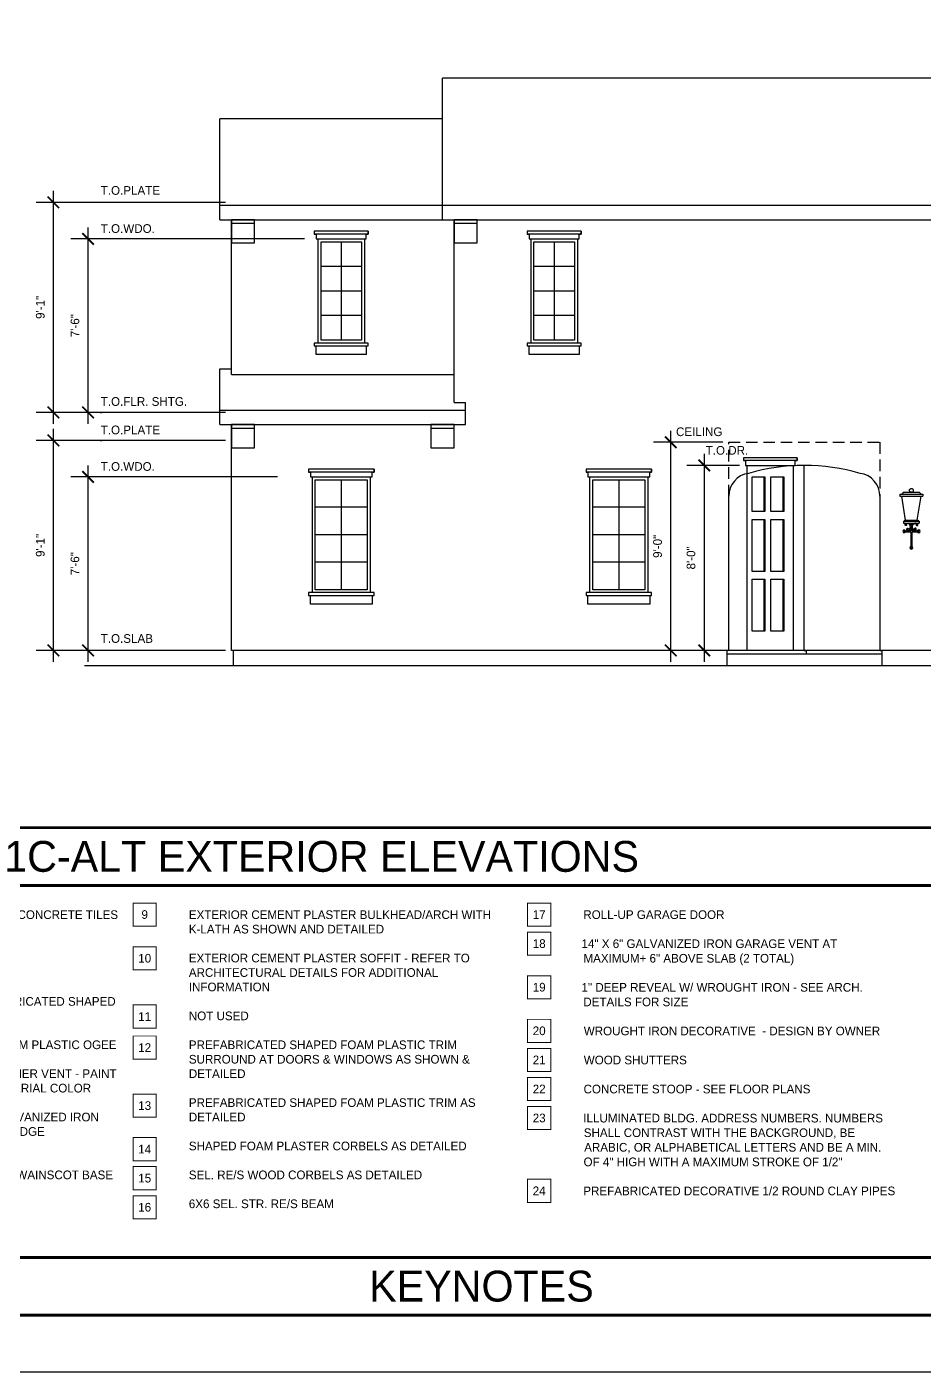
# Model space of a CAD drawing. Extents: x -5023 to 1783, y -1938 to 0.
# Drawn here: x -1148 to -683, y -1152 to -454 of the extents above; entities that cross this region are included whole.
import ezdxf

# ---------------------------------------------------------------- set-up
doc = ezdxf.new("R2010")
doc.units = 0
doc.header["$LTSCALE"] = 48
doc.header["$MEASUREMENT"] = 0
doc.header["$PDMODE"] = 3
doc.header["$PDSIZE"] = -2
doc.linetypes.add('DASHDOT2', pattern=[0.5, 0.25, -0.125, 0, -0.125])
doc.linetypes.add('HIDDEN2', pattern=[0.1875, 0.125, -0.0625])
doc.layers.get('0').update_dxf_attribs({"linetype": 'CONTINUOUS'})
doc.layers.get('DEFPOINTS').update_dxf_attribs({"linetype": 'CONTINUOUS'})
for name, color, linetype in [('1EL-7', 7, 'CONTINUOUS'), ('A-DIMS', 3, 'CONTINUOUS'), ('A-EXT ELEV', 7, 'CONTINUOUS'), ('A-EXT ELEV CORBELS', 3, 'CONTINUOUS'), ('A-EXT ELEV DR-WDO', 240, 'CONTINUOUS'), ('A-EXT ELEV TRIM', 42, 'CONTINUOUS'), ('A-SYMTEXT', 2, 'CONTINUOUS'), ('A-TEXT', 3, 'CONTINUOUS'), ('EL-BASE', 1, 'CONTINUOUS')]:
    doc.layers.add(name, color=color, linetype=linetype)
doc.layers.add('24X36TB', color=7, linetype='CONTINUOUS', lineweight=30)
doc.styles.get("Standard").update_dxf_attribs({"font": 'ERASMD.TTF', "height": 4.5})
doc.dimstyles.new('ARCHITECTURE', dxfattribs={"dimscale": 48, "dimtxt": 0.18, "dimasz": 0.125, "dimexe": 0.1875, "dimexo": 0.0625, "dimgap": 0.09375, "dimtad": 1, "dimdec": 4, "dimzin": 3, "dimdsep": 46, "dimlunit": 4, "dimtxsty": 'Standard', "dimblk1": 'ARCHTICK', "dimblk2": 'ARCHTICK', "dimsah": 1, "dimcen": 0.09375, "dimdle": 0.125, "dimclrd": 1, "dimclre": 1, "dimclrt": 3, "dimadec": 0, "dimazin": 0, "dimtfac": 1, "dimtdec": 4, "dimtofl": 0, "dimtmove": 2, "dimatfit": 3, "dimldrblk": 'ARCHTICK', "dimfxl": 1, "dimfrac": 2, "dimtolj": 1, "dimtzin": 0, "dimarcsym": 0})

# ---------------------------------------------------------------- blocks, each defined once
blk = doc.blocks.new('A$C06A91398')
at = {"layer": '24X36TB'}
blk.add_lwpolyline([(-1115.88, 1085.14), (612.12, 1085.14), (612.12, -66.86), (-1115.88, -66.86)], close=True, dxfattribs=at)
at = {"layer": '24X36TB', "const_width": 1.5}
blk.add_lwpolyline([(420.62, -37.36), (420.62, 1055.64), (-1055.88, 1055.64), (-1055.88, -37.36)], close=True, dxfattribs=at)
blk = doc.blocks.new('A$C251E2BD5')
at = {"layer": 'A-EXT ELEV DR-WDO'}
for p, q in [((-12, -1.5), (-12, -52.5)), ((-1.5, -14.25), (-22.5, -14.25)), ((-1.5, -27), (-22.5, -27)), ((-1.5, -39.75), (-22.5, -39.75))]:
    blk.add_line(p, q, dxfattribs=at)
for points in [[(-24, 0), (0, 0), (0, -54), (-24, -54)], [(-22.5, -1.5), (-1.5, -1.5), (-1.5, -52.5), (-22.5, -52.5)]]:
    blk.add_lwpolyline(points, close=True, dxfattribs=at)
blk = doc.blocks.new('A$C7DB57AE6')
at = {"layer": 'A-EXT ELEV DR-WDO'}
for p, q in [((8.66, 90), (8.66, 72)), ((18.37, 90), (18.37, 72)), ((8.66, 68), (8.66, 41)), ((18.37, 68), (18.37, 41)), ((8.66, 37), (8.66, 10)), ((18.37, 37), (18.37, 10))]:
    blk.add_line(p, q, dxfattribs=at)
for points in [[(0, 96), (23.79, 96), (23.79, 0), (0, 0)], [(2.44, 90), (9.16, 90), (9.16, 72), (2.44, 72)], [(12.16, 90), (18.87, 90), (18.87, 72), (12.16, 72)], [(2.44, 68), (9.16, 68), (9.16, 41), (2.44, 41)], [(12.16, 68), (18.87, 68), (18.87, 41), (12.16, 41)], [(2.44, 37), (9.16, 37), (9.16, 10), (2.44, 10)], [(12.16, 37), (18.87, 37), (18.87, 10), (12.16, 10)]]:
    blk.add_lwpolyline(points, close=True, dxfattribs=at)
blk = doc.blocks.new('_ARCHTICK')
at = {"color": 0, "linetype": 'ByBlock', "const_width": 0.15}
blk.add_lwpolyline([(-0.5, -0.5), (0.5, 0.5)], dxfattribs=at)
blk = doc.blocks.new('*D97')
at = {"layer": 'A-DIMS', "color": 1, "lineweight": -2}
for p, q in [((-1134.27, -783.5), (-1134.27, -662.53)), ((-1044.92, -668.53), (-1143.27, -668.53)), ((-1044.92, -777.5), (-1143.27, -777.5))]:
    blk.add_line(p, q, dxfattribs=at)
at = {"layer": 'DEFPOINTS', "color": 0}
for p in [(-1134.27, -668.53), (-1041.92, -668.53), (-1041.92, -777.5)]:
    blk.add_point(p, dxfattribs=at)
at = {"layer": 'A-DIMS', "color": 1, "lineweight": -2, "xscale": 6, "yscale": 6, "zscale": 6}
for p, rotation in [((-1134.27, -668.53), 90), ((-1134.27, -777.5), 270)]:
    blk.add_blockref('_ARCHTICK', p, dxfattribs=dict(at, rotation=rotation))
at = {"layer": 'A-DIMS', "color": 3, "insert": (-1141.06, -723.02), "char_height": 4.5, "attachment_point": 5, "rotation": 90}
blk.add_mtext('\\A1;9\'-1"', dxfattribs=at)
blk = doc.blocks.new('*D98')
at = {"layer": 'A-DIMS', "color": 1, "lineweight": -2}
for p, q in [((-1134.27, -660), (-1134.27, -539)), ((-1044.92, -545), (-1143.27, -545)), ((-1044.92, -654), (-1143.27, -654))]:
    blk.add_line(p, q, dxfattribs=at)
at = {"layer": 'DEFPOINTS', "color": 0}
for p in [(-1134.27, -545), (-1041.92, -545), (-1041.92, -654)]:
    blk.add_point(p, dxfattribs=at)
at = {"layer": 'A-DIMS', "color": 1, "lineweight": -2, "xscale": 6, "yscale": 6, "zscale": 6}
for p, rotation in [((-1134.27, -545), 90), ((-1134.27, -654), 270)]:
    blk.add_blockref('_ARCHTICK', p, dxfattribs=dict(at, rotation=rotation))
at = {"layer": 'A-DIMS', "color": 3, "insert": (-1141.06, -599.5), "char_height": 4.5, "attachment_point": 5, "rotation": 90}
blk.add_mtext('\\A1;9\'-1"', dxfattribs=at)
blk = doc.blocks.new('*D99')
at = {"layer": 'A-DIMS', "color": 1, "lineweight": -2}
for p, q in [((-1116.27, -783.5), (-1116.27, -681.5)), ((-1017.92, -687.5), (-1125.27, -687.5)), ((-1044.92, -777.5), (-1125.27, -777.5))]:
    blk.add_line(p, q, dxfattribs=at)
at = {"layer": 'DEFPOINTS', "color": 0}
for p in [(-1116.27, -687.5), (-1014.92, -687.5), (-1041.92, -777.5)]:
    blk.add_point(p, dxfattribs=at)
at = {"layer": 'A-DIMS', "color": 1, "lineweight": -2, "xscale": 6, "yscale": 6, "zscale": 6}
for p, rotation in [((-1116.27, -687.5), 90), ((-1116.27, -777.5), 270)]:
    blk.add_blockref('_ARCHTICK', p, dxfattribs=dict(at, rotation=rotation))
at = {"layer": 'A-DIMS', "color": 3, "insert": (-1123.06, -732.5), "char_height": 4.5, "attachment_point": 5, "rotation": 90}
blk.add_mtext('\\A1;7\'-6"', dxfattribs=at)
blk = doc.blocks.new('*D100')
at = {"layer": 'A-DIMS', "color": 1, "lineweight": -2}
for p, q in [((-1116.27, -660), (-1116.27, -558)), ((-1003.92, -564), (-1125.27, -564)), ((-1044.92, -654), (-1125.27, -654))]:
    blk.add_line(p, q, dxfattribs=at)
at = {"layer": 'DEFPOINTS', "color": 0}
for p in [(-1116.27, -564), (-1000.92, -564), (-1041.92, -654)]:
    blk.add_point(p, dxfattribs=at)
at = {"layer": 'A-DIMS', "color": 1, "lineweight": -2, "xscale": 6, "yscale": 6, "zscale": 6}
for p, rotation in [((-1116.27, -564), 90), ((-1116.27, -654), 270)]:
    blk.add_blockref('_ARCHTICK', p, dxfattribs=dict(at, rotation=rotation))
at = {"layer": 'A-DIMS', "color": 3, "insert": (-1123.06, -609), "char_height": 4.5, "attachment_point": 5, "rotation": 90}
blk.add_mtext('\\A1;7\'-6"', dxfattribs=at)
blk = doc.blocks.new('*D108')
at = {"layer": 'A-DIMS', "color": 1, "lineweight": -2}
for p, q in [((-796.62, -675.5), (-796.62, -783.5)), ((-778.25, -681.5), (-805.62, -681.5)), ((-799.62, -777.5), (-805.62, -777.5))]:
    blk.add_line(p, q, dxfattribs=at)
at = {"layer": 'DEFPOINTS', "color": 0}
for p in [(-775.25, -681.5), (-796.62, -777.5), (-796.62, -777.5)]:
    blk.add_point(p, dxfattribs=at)
at = {"layer": 'A-DIMS', "color": 1, "lineweight": -2, "xscale": 6, "yscale": 6, "zscale": 6}
for p, rotation in [((-796.62, -681.5), 90), ((-796.62, -777.5), 270)]:
    blk.add_blockref('_ARCHTICK', p, dxfattribs=dict(at, rotation=rotation))
at = {"layer": 'A-DIMS', "color": 3, "insert": (-803.45, -729.5), "char_height": 4.5, "attachment_point": 5, "rotation": 90}
blk.add_mtext('\\A1;8\'-0"', dxfattribs=at)
blk = doc.blocks.new('*D109')
at = {"layer": 'A-EXT ELEV', "color": 1, "lineweight": -2}
for p, q in [((-786.9, -669.5), (-822.96, -669.5)), ((-813.96, -783.5), (-813.96, -663.5)), ((-808.62, -777.5), (-822.96, -777.5))]:
    blk.add_line(p, q, dxfattribs=at)
at = {"layer": 'DEFPOINTS', "color": 0}
for p in [(-813.96, -669.5), (-783.9, -669.5), (-805.62, -777.5)]:
    blk.add_point(p, dxfattribs=at)
at = {"layer": 'A-EXT ELEV', "color": 1, "lineweight": -2, "xscale": 6, "yscale": 6, "zscale": 6}
for p, rotation in [((-813.96, -669.5), 90), ((-813.96, -777.5), 270)]:
    blk.add_blockref('_ARCHTICK', p, dxfattribs=dict(at, rotation=rotation))
at = {"layer": 'A-EXT ELEV', "color": 3, "insert": (-820.79, -723.5), "char_height": 4.5, "attachment_point": 5, "rotation": 90}
blk.add_mtext('\\A1;9\'-0"', dxfattribs=at)

msp = doc.modelspace()

# ---------------------------------------------------------------- linework, layer by layer
at = {"layer": '1EL-7'}
msp.add_line((-705.42126, -697.07372), (-705.42126, -777.5), dxfattribs=at)
at = {"layer": '24X36TB', "const_width": 1.5}
for points in [[(-1668, -869.5), (-1074, -869.5), (-191.5, -869.5)], [(-1668, -899.5), (-1074, -899.5), (-191.5, -899.5)], [(-1668, -1092.5), (-1074, -1092.5), (-191.5, -1092.5)]]:
    msp.add_lwpolyline(points, dxfattribs=at)
at = {"layer": 'A-EXT ELEV'}
for p, q in [((-932.42126, -546.52786), (-932.42126, -480.52786)), ((-397.92126, -480.52786), (-932.42126, -480.52786)), ((-1047.92126, -546.52786), (-1047.92126, -501.65286)), ((-932.42126, -501.65286), (-1047.92126, -501.65286)), ((-1047.92126, -546.52786), (-541.62508, -546.52786)), ((-1047.92126, -554.02786), (-1047.92126, -546.52786)), ((-932.42126, -554.02786), (-932.42126, -546.52786)), ((-1047.92126, -554.02786), (-551.62508, -554.02786)), ((-1041.92126, -634.34348), (-1041.92126, -554.02786)), ((-926.42126, -648.84348), (-926.42126, -554.02786)), ((-1047.92126, -660.34348), (-1047.92126, -631.34348)), ((-1047.92126, -631.34348), (-1041.92126, -631.34348)), ((-1041.92126, -634.34348), (-926.42126, -634.34348)), ((-926.42126, -648.84348), (-920.42126, -648.84348)), ((-920.42126, -660.34348), (-920.42126, -648.84348)), ((-1047.92126, -652.84348), (-920.42126, -652.84348)), ((-1047.92126, -660.34348), (-920.42126, -660.34348)), ((-1041.92126, -777.5), (-1041.92126, -660.34348)), ((-744.6639, -777.5), (-744.6639, -681.49809)), ((-783.90654, -777.5), (-783.89904, -697.49809)), ((-565.42126, -777.5), (-1041.92126, -777.5)), ((-1040.92126, -777.5), (-1040.92126, -785.5)), ((-783.90654, -777.5), (-784.90654, -777.5)), ((-784.90654, -777.5), (-784.90654, -785.5)), ((-704.42126, -779.5), (-784.90654, -779.5)), ((-744.6639, -777.5), (-743.6639, -777.5)), ((-743.6639, -777.5), (-743.6639, -779.5)), ((-705.42126, -777.5), (-704.42126, -777.5)), ((-704.42126, -777.5), (-704.42126, -785.5)), ((-291.12894, -785.5), (-1118.06677, -785.5))]:
    msp.add_line(p, q, dxfattribs=at)
at = {"layer": 'A-EXT ELEV', "linetype": 'DASHDOT2'}
for p, q in [((-1091.45806, -654), (-1127.5651, -654)), ((-1091.45806, -668.5), (-1127.5651, -668.5))]:
    msp.add_line(p, q, dxfattribs=at)
at = {"layer": 'A-EXT ELEV', "linetype": 'HIDDEN2'}
msp.add_lwpolyline([(-783.89904, -697.49809), (-783.89904, -669.5), (-705.42126, -669.5), (-705.42126, -697.92246)], dxfattribs=at)
at = {"layer": 'A-EXT ELEV'}
for centre, radius, start, end in [((-744.6564, -785.16291), 103.66482, 73.79271957, 106.20728101), ((-771.89904, -697.49809), 12, 98.10365028, 180), ((-717.41376, -697.49809), 12, 0, 81.89635964)]:
    msp.add_arc(centre, radius, start, end, dxfattribs=at)
at = {"layer": 'A-EXT ELEV CORBELS'}
for points in [[(-1029.92126, -556.02786), (-1029.92126, -554.02786), (-1041.92126, -554.02786), (-1041.92126, -566.02786), (-1029.92126, -566.02786), (-1029.92126, -556.02786), (-1041.92126, -556.02786)], [(-914.42126, -556.02786), (-914.42126, -554.02786), (-926.42126, -554.02786), (-926.42126, -566.02786), (-914.42126, -566.02786), (-914.42126, -556.02786), (-926.42126, -556.02786)], [(-1029.92126, -662.34348), (-1029.92126, -660.34348), (-1041.92126, -660.34348), (-1041.92126, -672.34348), (-1029.92126, -672.34348), (-1029.92126, -662.34348), (-1041.92126, -662.34348)], [(-926.42126, -662.34348), (-926.42126, -660.34348), (-938.42126, -660.34348), (-938.42126, -672.34348), (-926.42126, -672.34348), (-926.42126, -662.34348), (-938.42126, -662.34348)]]:
    msp.add_lwpolyline(points, dxfattribs=at)
at = {"layer": 'A-EXT ELEV DR-WDO', "linetype": 'HIDDEN2'}
msp.add_line((-774.24969, -685.73057), (-774.24969, -681.5), dxfattribs=at)
at = {"layer": 'A-EXT ELEV DR-WDO'}
for p, q in [((-984.92126, -689), (-984.92126, -746)), ((-840.90654, -689), (-840.90654, -746)), ((-971.42126, -703.25), (-998.42126, -703.25)), ((-827.40654, -703.25), (-854.40654, -703.25)), ((-971.42126, -717.5), (-998.42126, -717.5)), ((-827.40654, -717.5), (-854.40654, -717.5)), ((-971.42126, -731.75), (-998.42126, -731.75)), ((-827.40654, -731.75), (-854.40654, -731.75))]:
    msp.add_line(p, q, dxfattribs=at)
for points in [[(-999.92126, -687.5), (-969.92126, -687.5), (-969.92126, -747.5), (-999.92126, -747.5)], [(-998.42126, -689), (-971.42126, -689), (-971.42126, -746), (-998.42126, -746)], [(-855.90654, -687.5), (-825.90654, -687.5), (-825.90654, -747.5), (-855.90654, -747.5)], [(-854.40654, -689), (-827.40654, -689), (-827.40654, -746), (-854.40654, -746)]]:
    msp.add_lwpolyline(points, close=True, dxfattribs=at)
at = {"layer": 'A-EXT ELEV TRIM'}
for points in [[(-970.92126, -560), (-998.92126, -560), (-998.92126, -561.5), (-997.92126, -561.5), (-997.92126, -564), (-971.92126, -564), (-971.92126, -561.5), (-970.92126, -561.5), (-970.92126, -560), (-970.92126, -561.5), (-998.92126, -561.5)], [(-860.42126, -560), (-888.42126, -560), (-888.42126, -561.5), (-887.42126, -561.5), (-887.42126, -564), (-861.42126, -564), (-861.42126, -561.5), (-860.42126, -561.5), (-860.42126, -560), (-860.42126, -561.5), (-888.42126, -561.5)], [(-971.92126, -619.5), (-970.92126, -619.5), (-970.92126, -618), (-998.92126, -618), (-998.92126, -619.5), (-971.92126, -619.5), (-971.92126, -624), (-997.92126, -624), (-997.92126, -619.5)], [(-861.42126, -619.5), (-860.42126, -619.5), (-860.42126, -618), (-888.42126, -618), (-888.42126, -619.5), (-861.42126, -619.5), (-861.42126, -624), (-887.42126, -624), (-887.42126, -619.5)], [(-967.92126, -683.5), (-1001.92126, -683.5), (-1001.92126, -685), (-1000.92126, -685), (-1000.92126, -687.5), (-968.92126, -687.5), (-968.92126, -685), (-967.92126, -685), (-967.92126, -683.5), (-967.92126, -685), (-1001.92126, -685)], [(-823.90654, -683.5), (-857.90654, -683.5), (-857.90654, -685), (-856.90654, -685), (-856.90654, -687.5), (-824.90654, -687.5), (-824.90654, -685), (-823.90654, -685), (-823.90654, -683.5), (-823.90654, -685), (-857.90654, -685)], [(-748.42152, -677.5), (-776.24975, -677.5), (-776.24975, -679), (-775.24975, -679), (-775.24975, -681.5), (-749.42152, -681.5), (-749.42152, -679), (-748.42152, -679), (-748.42152, -677.5), (-748.42152, -679), (-776.24975, -679)], [(-968.92126, -749), (-967.92126, -749), (-967.92126, -747.5), (-1001.92126, -747.5), (-1001.92126, -749), (-968.92126, -749), (-968.92126, -753.5), (-1000.92126, -753.5), (-1000.92126, -749)], [(-824.90654, -749), (-823.90654, -749), (-823.90654, -747.5), (-857.90654, -747.5), (-857.90654, -749), (-824.90654, -749), (-824.90654, -753.5), (-856.90654, -753.5), (-856.90654, -749)]]:
    msp.add_lwpolyline(points, dxfattribs=at)
at = {"layer": 'A-EXT ELEV TRIM', "linetype": 'HIDDEN2'}
msp.add_lwpolyline([(-748.42152, -677.5), (-776.24975, -677.5), (-776.24975, -679), (-775.24975, -679), (-775.24975, -681.5), (-749.42152, -681.5), (-749.42152, -679), (-748.42152, -679), (-748.42152, -677.5), (-748.42152, -679), (-776.24975, -679)], dxfattribs=at)
at = {"layer": 'A-SYMTEXT', "const_width": 0.5}
for points in [[(-1092.9, -920.59641), (-1080.9, -920.59641), (-1080.9, -908.59641), (-1092.9, -908.59641)], [(-888.22688, -920.59641), (-876.22688, -920.59641), (-876.22688, -908.59641), (-888.22688, -908.59641)], [(-888.22688, -935.66534), (-876.22688, -935.66534), (-876.22688, -923.66534), (-888.22688, -923.66534)], [(-1092.9, -943.27575), (-1080.9, -943.27575), (-1080.9, -931.27575), (-1092.9, -931.27575)], [(-888.22688, -958.298), (-876.22688, -958.298), (-876.22688, -946.298), (-888.22688, -946.298)], [(-1092.9, -973.49123), (-1080.9, -973.49123), (-1080.9, -961.49123), (-1092.9, -961.49123)], [(-888.22688, -980.93796), (-876.22688, -980.93796), (-876.22688, -968.93796), (-888.22688, -968.93796)], [(-1092.9, -989.59817), (-1080.9, -989.59817), (-1080.9, -977.59817), (-1092.9, -977.59817)], [(-888.22688, -996.00321), (-876.22688, -996.00321), (-876.22688, -984.00321), (-888.22688, -984.00321)], [(-888.22688, -1011.08535), (-876.22688, -1011.08535), (-876.22688, -999.08535), (-888.22688, -999.08535)], [(-1092.9, -1019.74809), (-1080.9, -1019.74809), (-1080.9, -1007.74809), (-1092.9, -1007.74809)], [(-888.22688, -1026.16131), (-876.22688, -1026.16131), (-876.22688, -1014.16131), (-888.22688, -1014.16131)], [(-1092.9, -1042.30737), (-1080.9, -1042.30737), (-1080.9, -1030.30737), (-1092.9, -1030.30737)], [(-1092.9, -1057.38533), (-1080.9, -1057.38533), (-1080.9, -1045.38533), (-1092.9, -1045.38533)], [(-888.22688, -1063.94166), (-876.22688, -1063.94166), (-876.22688, -1051.94166), (-888.22688, -1051.94166)], [(-1092.9, -1072.48081), (-1080.9, -1072.48081), (-1080.9, -1060.48081), (-1092.9, -1060.48081)]]:
    msp.add_lwpolyline(points, close=True, dxfattribs=at)
at = {"layer": 'EL-BASE', "color": 2}
for p, q in [((-695.12822, -696.45674), (-695.12822, -697.45674)), ((-695.12822, -696.45674), (-694.12822, -696.45674)), ((-695.12822, -697.45674), (-694.12822, -697.45674)), ((-693.12822, -695.45674), (-694.12822, -696.45674)), ((-692.20514, -709.95674), (-694.12822, -697.45674)), ((-693.12822, -695.45674), (-685.12822, -695.45674)), ((-686.0513, -709.95674), (-684.12822, -697.45674)), ((-685.12822, -695.45674), (-684.12822, -696.45674)), ((-684.12822, -696.45674), (-683.12822, -696.45674)), ((-684.12822, -697.45674), (-683.12822, -697.45674)), ((-683.12822, -696.45674), (-683.12822, -697.45674)), ((-693.12822, -710.45674), (-692.62822, -710.45674)), ((-693.12822, -710.45674), (-693.12822, -711.45674)), ((-693.12822, -711.45674), (-685.12822, -711.45674)), ((-692.62822, -709.95674), (-692.20514, -709.95674)), ((-692.62822, -709.95674), (-692.62822, -710.45674)), ((-689.37822, -711.45674), (-689.37822, -715.45674)), ((-688.87822, -711.45674), (-688.87822, -715.45674)), ((-686.0513, -709.95674), (-685.62822, -709.95674)), ((-685.62822, -709.95674), (-685.62822, -710.45674)), ((-685.62822, -710.45674), (-685.12822, -710.45674)), ((-685.12822, -710.45674), (-685.12822, -711.45674)), ((-692.87822, -715.45674), (-689.37822, -715.45674)), ((-692.87822, -715.95674), (-689.37822, -715.95674)), ((-689.37822, -715.95674), (-689.37822, -724.20674)), ((-688.87822, -715.45674), (-685.37822, -715.45674)), ((-688.87822, -715.95674), (-688.87822, -724.20674)), ((-688.87822, -715.95674), (-685.37822, -715.95674))]:
    msp.add_line(p, q, dxfattribs=at)
at = {"layer": 'EL-BASE', "color": 1}
for p, q in [((-694.12822, -696.45674), (-684.12822, -696.45674)), ((-694.12822, -697.45674), (-684.12822, -697.45674)), ((-692.62822, -710.45674), (-685.62822, -710.45674)), ((-692.20514, -709.95674), (-686.0513, -709.95674))]:
    msp.add_line(p, q, dxfattribs=at)
at = {"layer": 'EL-BASE'}
msp.add_line((-689.12822, -715.24872), (-689.12822, -715.24872), dxfattribs=at)
at = {"layer": 'EL-BASE', "color": 1}
for points in [[(-691.66262, -712.15571, -1.733427468), (-692.42231, -712.03255, -0.709661825), (-689.37822, -713.3155, -0.174164155), (-690.2151, -715.25532, -0.7767426), (-691.54969, -714.37265, -0.776703046), (-690.66305, -714.446, -1.011447051), (-690.90568, -714.50624, 0.810480679), (-691.31353, -714.45469, 0.770102723), (-690.39016, -715.07647, 0.17317954), (-689.62773, -713.2999, 0.7078246), (-692.23197, -712.19483, 1.706755962), (-691.89628, -712.24461, -1.011447051)], [(-686.59382, -712.15571, 1.733427468), (-685.83413, -712.03255, 0.709661825), (-688.87822, -713.3155, 0.174164155), (-688.04134, -715.25532, 0.7767426), (-686.70675, -714.37265, 0.776703046), (-687.59339, -714.446, 1.011447051), (-687.35076, -714.50624, -0.810480679), (-686.94291, -714.45469, -0.770102723), (-687.86628, -715.07647, -0.17317954), (-688.62871, -713.2999, -0.7078246), (-686.02447, -712.19483, -1.706755962), (-686.36016, -712.24461, 1.011447051)]]:
    msp.add_lwpolyline(points, format="xyb", close=True, dxfattribs=at)
msp.add_circle((-689.12822, -694.45674), 1, dxfattribs=at)
for centre, start, end in [((-692.87822, -715.70674), 19.47122063, 340.52877937), ((-685.37822, -715.70674), 199.47122063, 160.52877937), ((-689.12822, -724.20674), 109.47122063, 70.52877937)]:
    msp.add_arc(centre, 0.75, start, end, dxfattribs=at)
at = {"layer": 'EL-BASE', "color": 2}
for centre, start, end in [((-692.87822, -715.70674), 90, 270), ((-685.37822, -715.70674), 270, 90), ((-689.12822, -724.20674), 180, 0)]:
    msp.add_arc(centre, 0.25, start, end, dxfattribs=at)

# ---------------------------------------------------------------- block references
at = {"layer": 'A-DIMS'}
msp.add_blockref('A$C06A91398', (-612.11644, -1085.14447), dxfattribs=at)
at = {"layer": 'A-EXT ELEV CORBELS'}
msp.add_blockref('A$C7DB57AE6', (-774.24969, -777.5), dxfattribs=at)
at = {"layer": 'A-EXT ELEV DR-WDO'}
for p in [(-972.92126, -564), (-862.42126, -564)]:
    msp.add_blockref('A$C251E2BD5', p, dxfattribs=at)

# ---------------------------------------------------------------- texts
at = {"layer": 'A-SYMTEXT', "color": 3, "char_height": 4.5, "width": 3.8571429, "attachment_point": 5}
for s, insert in [('9', (-1086.9, -914.59641)), ('17', (-882.22688, -914.59641)), ('18', (-882.22688, -929.66534)), ('10', (-1086.9, -937.27575)), ('19', (-882.22688, -952.298)), ('11', (-1086.9, -967.49123)), ('20', (-882.22688, -974.93796)), ('12', (-1086.9, -983.59817)), ('21', (-882.22688, -990.00321)), ('22', (-882.22688, -1005.08535)), ('13', (-1086.9, -1013.74809)), ('23', (-882.22688, -1020.16131)), ('14', (-1086.9, -1036.30737)), ('15', (-1086.9, -1051.38533)), ('24', (-882.22688, -1057.94166)), ('16', (-1086.9, -1066.48081))]:
    msp.add_mtext(s, dxfattribs=dict(at, insert=insert))
at = {"layer": 'A-TEXT'}
for s, p in [('ROLL-UP GARAGE DOOR', (-859.32109, -916.86872)), ('14" X 6" GALVANIZED IRON GARAGE VENT AT', (-860.26065, -931.94125)), ('MAXIMUM+ 6" ABOVE SLAB (2 TOTAL)', (-859.23868, -939.51378)), ('1" DEEP REVEAL W/ WROUGHT IRON - SEE ARCH.', (-860.26065, -954.5863)), ('DETAILS FOR SIZE', (-859.32439, -962.15883)), ('WROUGHT IRON DECORATIVE  - DESIGN BY OWNER', (-859.09692, -977.23136)), ('WOOD SHUTTERS', (-859.09692, -992.30389)), ('CONCRETE STOOP - SEE FLOOR PLANS', (-859.19912, -1007.37641)), ('ILLUMINATED BLDG. ADDRESS NUMBERS. NUMBERS', (-859.32769, -1022.44894)), ('SHALL CONTRAST WITH THE BACKGROUND, BE', (-859.10022, -1030.02147)), ('ARABIC, OR ALPHABETICAL LETTERS AND BE A MIN.', (-858.88263, -1037.594)), ('OF 4" HIGH WITH A MAXIMUM STROKE OF 1/2"', (-859.20241, -1045.16652)), ('PREFABRICATED DECORATIVE 1/2 ROUND CLAY PIPES', (-859.32769, -1060.23905))]:
    msp.add_text(s, height=4.5, dxfattribs=at).set_placement(p)
for s, insert, char_height, width, attachment_point in [('T.O.PLATE', (-1109.69607, -536.57095), 4.5, 31.0252747, 1), ('T.O.WDO.', (-1109.69607, -556.34026), 4.5, 31.0252747, 1), ('T.O.FLR. SHTG.', (-1109.69607, -646.09026), 4.5, 44.2054945, 1), ('T.O.PLATE', (-1109.69607, -660.84026), 4.5, 31.0252747, 1), ('CEILING', (-787.15202, -661.79331), 4.5, 27.2934066, 3), ('T.O.DR.', (-773.77969, -671.44661), 4.5, 27.2934066, 3), ('T.O.WDO.', (-1109.69607, -679.80656), 4.5, 31.0252747, 1), ('T.O.SLAB', (-1109.69607, -769.07358), 4.5, 27.2934066, 1), ('1C-ALT EXTERIOR ELEVATIONS', (-995.10407, -884.5), 16, 1345.7918518, 5), ('ROOFING MATERIAL - LOW-PROFILE "S" CONCRETE TILES \\P\\P2X8 SEL. STR. RE/S FASCIA \\P\\P2X8 SEL. STR. RE/S BARGE \\P\\P2X8  SEL. STR. RE/S FASCIA W/ PREFABRICATED SHAPED FOAM PLASTIC FRIEZE \\P\\P12" WIDE PREFABRICATED SHAPED FOAM PLASTIC OGEE \\P\\PO\'HAGIN GALVANIZED IRON ATTIC DORMER VENT - PAINT VENT TO MATCH ADJACENT ROOF MATERIAL COLOR \\P\\PEXTERIOR CEMENT PLASTER WITH GALVANIZED IRON WEEP SCREED - TYPICAL AT ALL SLAB EDGE CONDITIONS \\P\\PEXTERIOR CEMENT PLASTER BUILT-UP WAINSCOT BASE AS SHOWN & DETAILED', (-1271.15731, -912.37831), 4.5, 169.6252747, 1), ('EXTERIOR CEMENT PLASTER BULKHEAD/ARCH WITH K-LATH AS SHOWN AND DETAILED \\P\\PEXTERIOR CEMENT PLASTER SOFFIT - REFER TO ARCHITECTURAL DETAILS FOR ADDITIONAL INFORMATION \\P\\PNOT USED\\P\\PPREFABRICATED SHAPED FOAM PLASTIC TRIM SURROUND AT DOORS & WINDOWS AS SHOWN & DETAILED \\P\\PPREFABRICATED SHAPED FOAM PLASTIC TRIM AS DETAILED \\P\\PSHAPED FOAM PLASTER CORBELS AS DETAILED \\P\\PSEL. RE/S WOOD CORBELS AS DETAILED \\P\\P6X6 SEL. STR. RE/S BEAM', (-1063.99751, -912.39128), 4.5, 160.9978022, 1), ('KEYNOTES', (-912.17648, -1107.5), 16, 917.6470425, 5)]:
    msp.add_mtext(s, dxfattribs=dict(at, insert=insert, char_height=char_height, width=width, attachment_point=attachment_point))

# ---------------------------------------------------------------- dimensions: what is measured, and where the dimension line sits
at = {"layer": 'A-DIMS', "color": 1}
for base, p1, p2, picture, middle in [((-1134.27374, -545), (-1041.92126, -654), (-1041.92126, -545), '*D98', (-1141.06001, -599.5)), ((-1116.27374, -564), (-1041.92126, -654), (-1000.92126, -564), '*D100', (-1123.06001, -609)), ((-1134.2737426353, -668.53125), (-1041.921261589, -777.5), (-1041.921261589, -668.53125), '*D97', (-1141.0600063716, -723.015625)), ((-1116.27374, -687.5), (-1041.92126, -777.5), (-1014.92126, -687.5), '*D99', (-1123.06001, -732.5))]:
    dim = msp.add_linear_dim(base=base, p1=p1, p2=p2, angle=90, dimstyle='ARCHITECTURE', dxfattribs=at)
    dim.commit()
    dim.dimension.update_dxf_attribs({"geometry": picture, "text_midpoint": middle})
at = {"layer": 'A-DIMS'}
dim = msp.add_linear_dim(base=(-796.62371, -777.5), p1=(-775.24975, -681.5), p2=(-796.62371, -777.5), angle=90, dimstyle='ARCHITECTURE', dxfattribs=at)
dim.commit()
dim.dimension.update_dxf_attribs({"geometry": '*D108', "text_midpoint": (-803.44624, -729.5)})
at = {"layer": 'A-EXT ELEV'}
dim = msp.add_linear_dim(base=(-813.96439, -669.5), p1=(-805.62371, -777.5), p2=(-783.89904, -669.5), angle=90, dimstyle='ARCHITECTURE', dxfattribs=at)
dim.commit()
dim.dimension.update_dxf_attribs({"geometry": '*D109', "text_midpoint": (-820.78692, -723.5)})

doc.saveas('drawing.dxf')
